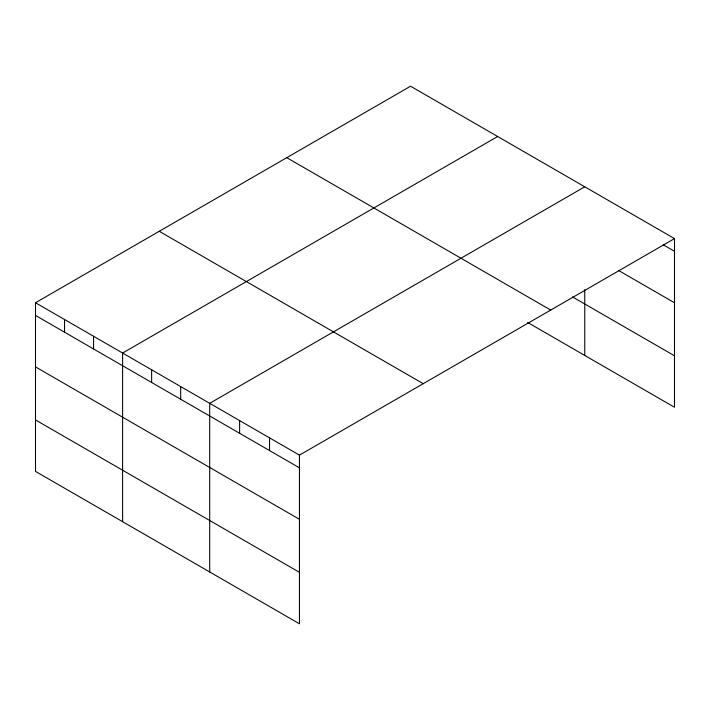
<?xml version="1.0" encoding="UTF-8"?>
<svg xmlns="http://www.w3.org/2000/svg" width="710" height="710" viewBox="0 0 710 710"><rect width="100%" height="100%" fill="white"/><g stroke="black" fill="none" stroke-linecap="round" stroke-linejoin="round"><path stroke-width="1.06" d="M674.5 238.604L410.549 86.212L35.5 302.744L35.5 471.396L299.451 623.788L299.451 455.137L674.5 238.604L674.5 407.256L527.619 322.455M497.648 136.506L122.608 353.039L122.608 521.681M584.756 186.792L209.707 403.324L209.707 571.967M663.282 244.817L674.5 251.296M618.41 270.377L674.5 302.762M572.579 296.949L674.5 355.79M286.778 157.673L550.738 310.066M159.262 231.291L423.222 383.684M35.5 302.744L299.451 455.137M35.5 315.435L299.451 467.828M35.5 366.901L299.451 519.294M35.5 419.93L299.451 572.322M584.756 289.609L584.756 355.444M269.543 437.866L269.543 450.557M239.625 420.595L239.625 433.286M180.677 386.559L180.677 399.251M151.638 369.803L151.638 382.486M93.569 336.274L93.569 348.965M64.539 319.509L64.539 332.2"/></g></svg>
